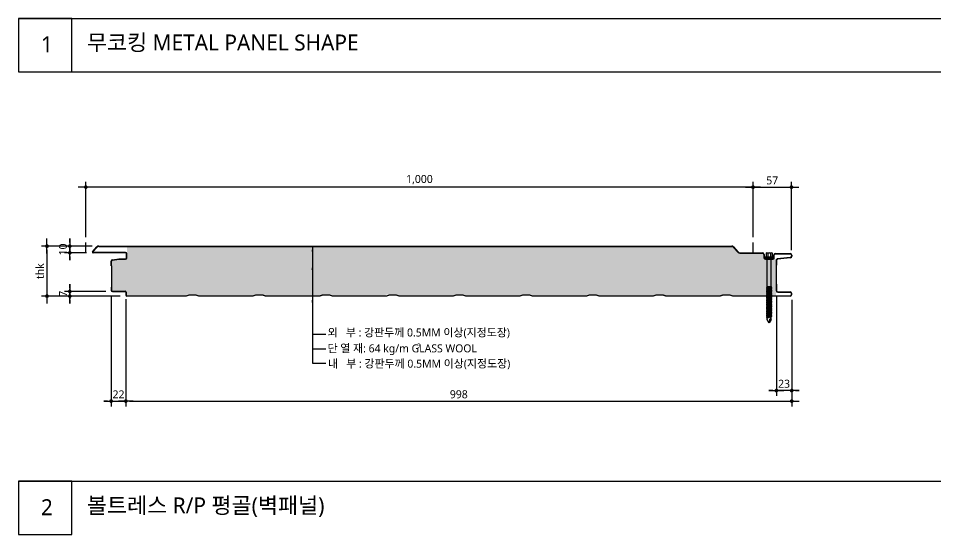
# Model space of a CAD drawing. Header units: millimetres. Extents: x -1365 to 31821, y 84 to 2865.
# Drawn here: x 10278 to 11653, y 84 to 858 of the extents above; entities that cross this region are included whole.
import ezdxf

# ---------------------------------------------------------------- set-up
doc = ezdxf.new("R2010")
doc.units = ezdxf.units.MM
doc.header["$LTSCALE"] = 10
doc.linetypes.add('CONTINOUS', pattern=[0])
doc.layers.get('DEFPOINTS').update_dxf_attribs({"color": 137})
for name, color, linetype in [('1.bolt', 9, 'CONTINOUS'), ('DIM', 7, 'Continuous'), ('TEXT', 3, 'Continuous'), ('샌드위치판넬', 7, 'Continuous')]:
    doc.layers.add(name, color=color, linetype=linetype)
doc.styles.add('romans-1', font='malgun.ttf', dxfattribs={"width": 0.9})
doc.styles.add('맑은고딕', font='malgun.ttf')
doc.styles.add('스타일1', font='malgun.ttf')
doc.dimstyles.new('AID -2$7', dxfattribs={"dimscale": 2, "dimtxt": 1.6, "dimasz": 1.5, "dimexe": 0.5, "dimexo": 1, "dimgap": 0.5, "dimtad": 1, "dimdec": 1, "dimdsep": 46, "dimtxsty": 'romans-1', "dimcen": 0.09, "dimclrd": 150, "dimclre": 150, "dimclrt": 7, "dimadec": 1, "dimazin": 2, "dimtfac": 1, "dimtdec": 1, "dimtix": 1, "dimtofl": 0, "dimtmove": 2, "dimatfit": 2, "dimfxl": 2, "dimtolj": 1, "dimtzin": 0, "dimarcsym": 0})
doc.dimstyles.new('GAUN-8', dxfattribs={"dimscale": 8, "dimtxt": 1.5, "dimasz": 0.7, "dimexe": 1, "dimexo": 1, "dimgap": 0.5, "dimtad": 1, "dimdec": 0, "dimzin": 1, "dimdsep": 46, "dimlunit": 6, "dimtxsty": '맑은고딕', "dimblk": 'CJDOT', "dimcen": 0.09, "dimdle": 1, "dimclrd": 256, "dimclre": 256, "dimclrt": 3, "dimadec": 0, "dimazin": 0, "dimtfac": 1, "dimtdec": 0, "dimtix": 1, "dimtmove": 2, "dimatfit": 3, "dimfxl": 1, "dimtolj": 1, "dimtzin": 1, "dimarcsym": 0})

# ---------------------------------------------------------------- blocks, each defined once
blk = doc.blocks.new('CJDOT')
blk.add_line((-2, 0), (2, 0))
at = {"const_width": 0.5}
blk.add_lwpolyline([(-0.25, 0, 1), (0.25, 0, 1)], format="xyb", close=True, dxfattribs=at)
blk = doc.blocks.new('*D219')
at = {"layer": 'DEFPOINTS', "color": 0, "transparency": 16777216}
for p in [(10439.1, 443.1), (11437.1, 444.1), (11437.1, 284.2)]:
    blk.add_point(p, dxfattribs=at)
at = {"layer": 'DIM', "lineweight": -2, "transparency": 16777216}
for p, q in [((10439.1, 435.1), (10439.1, 276.2)), ((11437.1, 436.1), (11437.1, 276.2)), ((10444.7, 284.2), (11431.5, 284.2))]:
    blk.add_line(p, q, dxfattribs=at)
at = {"layer": 'DIM', "lineweight": -2, "transparency": 16777216, "xscale": 5.6, "yscale": 5.6, "zscale": 5.6, "rotation": 180}
blk.add_blockref('CJDOT', (10439.1, 284.2), dxfattribs=at)
at = {"layer": 'DIM', "lineweight": -2, "transparency": 16777216, "xscale": 5.6, "yscale": 5.6, "zscale": 5.6}
blk.add_blockref('CJDOT', (11437.1, 284.2), dxfattribs=at)
at = {"layer": 'DIM', "color": 3, "transparency": 16777216, "insert": (10938.1, 294.4), "char_height": 12, "attachment_point": 5, "style": '맑은고딕'}
blk.add_mtext('\\A1;998', dxfattribs=at)
blk = doc.blocks.new('*D220')
at = {"layer": 'DEFPOINTS', "color": 0, "transparency": 16777216}
for p in [(11436.6, 605), (11379.1, 522.2), (11436.6, 502.3)]:
    blk.add_point(p, dxfattribs=at)
at = {"layer": 'DIM', "lineweight": -2, "transparency": 16777216}
for p, q in [((11379.1, 530.2), (11379.1, 613)), ((11384.7, 605), (11431, 605)), ((11436.6, 510.3), (11436.6, 613))]:
    blk.add_line(p, q, dxfattribs=at)
at = {"layer": 'DIM', "lineweight": -2, "transparency": 16777216, "xscale": 5.6, "yscale": 5.6, "zscale": 5.6, "rotation": 180}
blk.add_blockref('CJDOT', (11379.1, 605), dxfattribs=at)
at = {"layer": 'DIM', "lineweight": -2, "transparency": 16777216, "xscale": 5.6, "yscale": 5.6, "zscale": 5.6}
blk.add_blockref('CJDOT', (11436.6, 605), dxfattribs=at)
at = {"layer": 'DIM', "color": 3, "transparency": 16777216, "insert": (11407.8, 615.1), "char_height": 12, "attachment_point": 5, "style": '맑은고딕'}
blk.add_mtext('\\A1;57', dxfattribs=at)
blk = doc.blocks.new('*D221')
at = {"layer": 'DEFPOINTS', "color": 0, "transparency": 16777216}
for p in [(10417.1, 450.6), (10439.1, 445.3), (10439.1, 284.2)]:
    blk.add_point(p, dxfattribs=at)
at = {"layer": 'DIM', "lineweight": -2, "transparency": 16777216}
for p, q in [((10417.1, 442.6), (10417.1, 276.2)), ((10439.1, 437.3), (10439.1, 276.2)), ((10411.5, 284.2), (10405.9, 284.2)), ((10417.1, 284.2), (10439.1, 284.2)), ((10444.7, 284.2), (10450.3, 284.2))]:
    blk.add_line(p, q, dxfattribs=at)
at = {"layer": 'DIM', "lineweight": -2, "transparency": 16777216, "xscale": 5.6, "yscale": 5.6, "zscale": 5.6}
blk.add_blockref('CJDOT', (10417.1, 284.2), dxfattribs=at)
at = {"layer": 'DIM', "lineweight": -2, "transparency": 16777216, "xscale": 5.6, "yscale": 5.6, "zscale": 5.6, "rotation": 180}
blk.add_blockref('CJDOT', (10439.1, 284.2), dxfattribs=at)
at = {"layer": 'DIM', "color": 3, "transparency": 16777216, "insert": (10428.1, 294.3), "char_height": 12, "attachment_point": 5, "style": '맑은고딕'}
blk.add_mtext('\\A1;22', dxfattribs=at)
blk = doc.blocks.new('*D222')
at = {"layer": 'DEFPOINTS', "color": 0, "transparency": 16777216}
for p in [(11414.1, 449.9), (11437.1, 444.1), (11414.1, 300)]:
    blk.add_point(p, dxfattribs=at)
at = {"layer": 'DIM', "lineweight": -2, "transparency": 16777216}
for p, q in [((11414.1, 441.9), (11414.1, 292)), ((11437.1, 436.1), (11437.1, 292)), ((11408.5, 300), (11402.9, 300)), ((11437.1, 300), (11414.1, 300)), ((11442.7, 300), (11448.3, 300))]:
    blk.add_line(p, q, dxfattribs=at)
at = {"layer": 'DIM', "lineweight": -2, "transparency": 16777216, "xscale": 5.6, "yscale": 5.6, "zscale": 5.6}
blk.add_blockref('CJDOT', (11414.1, 300), dxfattribs=at)
at = {"layer": 'DIM', "lineweight": -2, "transparency": 16777216, "xscale": 5.6, "yscale": 5.6, "zscale": 5.6, "rotation": 180}
blk.add_blockref('CJDOT', (11437.1, 300), dxfattribs=at)
at = {"layer": 'DIM', "color": 3, "transparency": 16777216, "insert": (11425.6, 310.2), "char_height": 12, "attachment_point": 5, "style": '맑은고딕'}
blk.add_mtext('\\A1;23', dxfattribs=at)
blk = doc.blocks.new('*D223')
at = {"layer": 'DEFPOINTS', "color": 0, "transparency": 16777216}
for p in [(10379.1, 605), (10379.1, 522.2), (11379.1, 522.2)]:
    blk.add_point(p, dxfattribs=at)
at = {"layer": 'DIM', "lineweight": -2, "transparency": 16777216}
for p, q in [((10379.1, 530.2), (10379.1, 613)), ((11373.5, 605), (10384.7, 605)), ((11379.1, 530.2), (11379.1, 613))]:
    blk.add_line(p, q, dxfattribs=at)
at = {"layer": 'DIM', "lineweight": -2, "transparency": 16777216, "xscale": 5.6, "yscale": 5.6, "zscale": 5.6, "rotation": 180}
blk.add_blockref('CJDOT', (10379.1, 605), dxfattribs=at)
at = {"layer": 'DIM', "lineweight": -2, "transparency": 16777216, "xscale": 5.6, "yscale": 5.6, "zscale": 5.6}
blk.add_blockref('CJDOT', (11379.1, 605), dxfattribs=at)
at = {"layer": 'DIM', "color": 3, "transparency": 16777216, "insert": (10879.1, 616.2), "char_height": 12, "attachment_point": 5, "style": '맑은고딕'}
blk.add_mtext('\\A1;1,000', dxfattribs=at)
blk = doc.blocks.new('*D224')
at = {"layer": 'DEFPOINTS', "color": 0, "transparency": 16777216}
for p in [(10396.6, 516.6), (10320.9, 441.6), (10438.7, 441.6)]:
    blk.add_point(p, dxfattribs=at)
at = {"layer": 'DIM', "lineweight": -2, "transparency": 16777216}
for p, q in [((10388.6, 516.6), (10312.9, 516.6)), ((10320.9, 511), (10320.9, 447.2)), ((10430.7, 441.6), (10312.9, 441.6))]:
    blk.add_line(p, q, dxfattribs=at)
at = {"layer": 'DIM', "lineweight": -2, "transparency": 16777216, "xscale": 5.6, "yscale": 5.6, "zscale": 5.6}
for p, rotation in [((10320.9, 516.6), 90), ((10320.9, 441.6), 270)]:
    blk.add_blockref('CJDOT', p, dxfattribs=dict(at, rotation=rotation))
at = {"layer": 'DIM', "color": 3, "transparency": 16777216, "insert": (10310.5, 479.1), "char_height": 12, "attachment_point": 5, "rotation": 90, "style": '맑은고딕'}
blk.add_mtext('\\A1;thk', dxfattribs=at)
blk = doc.blocks.new('*D225')
at = {"layer": 'DEFPOINTS', "color": 0, "transparency": 16777216}
for p in [(10396.6, 516.6), (10355.1, 506.6), (10388.2, 506.6)]:
    blk.add_point(p, dxfattribs=at)
at = {"layer": 'DIM', "lineweight": -2, "transparency": 16777216}
for p, q in [((10355.1, 522.2), (10355.1, 527.8)), ((10388.6, 516.6), (10347.1, 516.6)), ((10355.1, 516.6), (10355.1, 506.6)), ((10380.2, 506.6), (10347.1, 506.6)), ((10355.1, 501), (10355.1, 495.4))]:
    blk.add_line(p, q, dxfattribs=at)
at = {"layer": 'DIM', "lineweight": -2, "transparency": 16777216, "xscale": 5.6, "yscale": 5.6, "zscale": 5.6}
for p, rotation in [((10355.1, 516.6), 270), ((10355.1, 506.6), 90)]:
    blk.add_blockref('CJDOT', p, dxfattribs=dict(at, rotation=rotation))
at = {"layer": 'DIM', "color": 3, "transparency": 16777216, "insert": (10344.9, 511.6), "char_height": 12, "attachment_point": 5, "rotation": 90, "style": '맑은고딕'}
blk.add_mtext('\\A1;10', dxfattribs=at)
blk = doc.blocks.new('*D226')
at = {"layer": 'DEFPOINTS', "color": 0, "transparency": 16777216}
for p in [(10355.1, 448.6), (10417.2, 448.6), (10438.7, 441.6)]:
    blk.add_point(p, dxfattribs=at)
at = {"layer": 'DIM', "lineweight": -2, "transparency": 16777216}
for p, q in [((10355.1, 454.2), (10355.1, 459.8)), ((10409.2, 448.6), (10347.1, 448.6)), ((10430.7, 441.6), (10347.1, 441.6)), ((10355.1, 441.6), (10355.1, 448.6)), ((10355.1, 436), (10355.1, 430.4))]:
    blk.add_line(p, q, dxfattribs=at)
at = {"layer": 'DIM', "lineweight": -2, "transparency": 16777216, "xscale": 5.6, "yscale": 5.6, "zscale": 5.6}
for p, rotation in [((10355.1, 448.6), 270), ((10355.1, 441.6), 90)]:
    blk.add_blockref('CJDOT', p, dxfattribs=dict(at, rotation=rotation))
at = {"layer": 'DIM', "color": 3, "transparency": 16777216, "insert": (10345.1, 445.1), "char_height": 12, "attachment_point": 5, "rotation": 90, "style": '맑은고딕'}
blk.add_mtext('\\A1;7', dxfattribs=at)
blk = doc.blocks.new('*U218')
at = {"layer": '1.bolt', "color": 1}
for p, q in [((-96.9, 1), (-93.5, 1)), ((-93.5, 2), (-90.1, -5.9)), ((-92.7, 1), (-91.6, 1)), ((-91.6, 2), (-88.2, -5.9)), ((-90.8, 1), (-89.8, 1)), ((-89.8, 2), (-86.4, -5.9)), ((-89, 1), (-88, 1)), ((-88, 2), (-84.6, -5.9)), ((-87.2, 1), (-86.1, 1)), ((-86.1, 2), (-82.7, -5.9)), ((-85.3, 1), (-84.3, 1)), ((-84.3, 2), (-80.9, -5.9)), ((-83.5, 1), (-82.5, 1)), ((-82.5, 2), (-80.8, -2.1)), ((-82.5, 2), (-79.1, -5.9)), ((-81.7, 1), (-80.6, 1)), ((-80.6, 2), (-77.2, -5.9)), ((-79.8, 1), (-78.8, 1)), ((-78.8, 2), (-75.4, -5.9)), ((-78, 1), (-77, 1)), ((-77, 2), (-73.6, -5.9)), ((-76.2, 1), (-75.1, 1)), ((-75.1, 2), (-71.7, -5.9)), ((-74.3, 1), (-73.3, 1)), ((-73.3, 2), (-69.9, -5.9)), ((-72.5, 1), (-71.5, 1)), ((-71.5, 2), (-68.1, -5.9)), ((-70.7, 1), (-69.6, 1)), ((-69.6, 2), (-66.2, -5.9)), ((-68.8, 1), (-67.8, 1)), ((-68.8, 1), (-67.8, 1)), ((-67.8, 2), (-64.4, -5.9)), ((-67, 1), (-66, 1)), ((-66, 2), (-62.6, -5.9)), ((-65.2, 1), (-64.1, 1)), ((-64.1, 2), (-60.7, -5.9)), ((-63.3, 1), (-62.3, 1)), ((-62.3, 2), (-58.9, -5.9)), ((-61.5, 1), (-60.5, 1)), ((-60.5, 2), (-57.1, -5.9)), ((-59.7, 1), (-58.7, 1)), ((-58.7, 2), (-55.2, -5.9)), ((-57.8, 1), (-56.8, 1)), ((-56.8, 2), (-53.4, -5.9)), ((-56, 1), (-55, 1)), ((-55, 2), (-51.6, -5.9)), ((-54.2, 1), (-53.2, 1)), ((-53.2, 2), (-49.7, -5.9)), ((-52.3, 1), (-51.3, 1)), ((-51.3, 2), (-47.9, -5.9)), ((-50.5, 1), (-49.5, 1)), ((-49.5, 2), (-47.8, -2.1)), ((-48.7, 1), (-5.9, 1)), ((-47.8, -4.9), (-47.8, 1)), ((2.8, 0), (-2.8, 0)), ((2.8, 2.5), (-2.2, 2.5)), ((3.2, 1), (3.2, -5)), ((-96.9, -4.9), (-92.7, -4.9)), ((-93.1, -3.1), (-91.9, -5.9)), ((-91.9, -4.9), (-90.9, -4.9)), ((-90.1, -4.9), (-89, -4.9)), ((-88.2, -4.9), (-87.2, -4.9)), ((-86.4, -4.9), (-85.4, -4.9)), ((-84.6, -4.9), (-83.5, -4.9)), ((-82.7, -4.9), (-81.7, -4.9)), ((-80.9, -4.9), (-79.9, -4.9)), ((-79.1, -4.9), (-78, -4.9)), ((-77.2, -4.9), (-76.2, -4.9)), ((-75.4, -4.9), (-74.4, -4.9)), ((-73.6, -4.9), (-72.5, -4.9)), ((-71.7, -4.9), (-70.7, -4.9)), ((-69.9, -4.9), (-68.9, -4.9)), ((-68.1, -4.9), (-67, -4.9)), ((-66.2, -4.9), (-65.2, -4.9)), ((-64.4, -4.9), (-63.4, -4.9)), ((-62.6, -4.9), (-61.5, -4.9)), ((-60.7, -4.9), (-59.7, -4.9)), ((-58.9, -4.9), (-57.9, -4.9)), ((-57.1, -4.9), (-56, -4.9)), ((-55.2, -4.9), (-54.2, -4.9)), ((-53.4, -4.9), (-52.4, -4.9)), ((-51.6, -4.9), (-50.5, -4.9)), ((-50.8, -4.9), (-50.5, -4.9)), ((-49.7, -4.9), (-48.7, -4.9)), ((-47.9, -4.9), (-5.9, -4.9)), ((2.8, -4), (-2.8, -4)), ((-2.8, -7), (-2.8, -7.2)), ((2.8, -6.5), (-2.2, -6.5))]:
    blk.add_line(p, q, dxfattribs=at)
for points in [[(-96.9, -4.9), (-101.8, -2), (-96.9, 1)], [(-94.9, 1), (-93.1, -3.1), (-94.3, -4.9), (-96.8, -2.7), (-101.8, -2)], [(-93.9, 1), (-93.5, 2), (-94.3, 1)], [(-92, 1), (-91.6, 2), (-92.4, 1)], [(-90.2, 1), (-89.8, 2), (-90.6, 1)], [(-88.4, 1), (-88, 2), (-88.8, 1)], [(-86.5, 1), (-86.1, 2), (-86.9, 1)], [(-84.7, 1), (-84.3, 2), (-85.1, 1)], [(-82.9, 1), (-82.5, 2), (-83.3, 1)], [(-81, 1), (-80.6, 2), (-81.5, 1)], [(-79.2, 1), (-78.8, 2), (-79.6, 1)], [(-77.4, 1), (-77, 2), (-77.8, 1)], [(-75.5, 1), (-75.1, 2), (-76, 1)], [(-73.7, 1), (-73.3, 2), (-74.1, 1)], [(-71.9, 1), (-71.5, 2), (-72.3, 1)], [(-70.1, 1), (-69.6, 2), (-70.5, 1)], [(-68.2, 1), (-67.8, 2), (-68.6, 1)], [(-66.4, 1), (-66, 2), (-66.8, 1)], [(-64.6, 1), (-64.1, 2), (-65, 1)], [(-62.7, 1), (-62.3, 2), (-63.1, 1)], [(-60.9, 1), (-60.5, 2), (-61.3, 1)], [(-59.1, 1), (-58.7, 2), (-59.5, 1)], [(-57.2, 1), (-56.8, 2), (-57.6, 1)], [(-55.4, 1), (-55, 2), (-55.8, 1)], [(-53.6, 1), (-53.2, 2), (-54, 1)], [(-51.7, 1), (-51.3, 2), (-52.1, 1)], [(-49.9, 1), (-49.5, 2), (-50.3, 1)], [(-91.5, -4.9), (-91.9, -5.9), (-91.1, -4.9)], [(-89.7, -4.9), (-90.1, -5.9), (-89.3, -4.9)], [(-87.8, -4.9), (-88.2, -5.9), (-87.4, -4.9)], [(-86, -4.9), (-86.4, -5.9), (-85.6, -4.9)], [(-84.2, -4.9), (-84.6, -5.9), (-83.8, -4.9)], [(-82.3, -4.9), (-82.7, -5.9), (-81.9, -4.9)], [(-80.5, -4.9), (-80.9, -5.9), (-80.1, -4.9)], [(-78.7, -4.9), (-79.1, -5.9), (-78.3, -4.9)], [(-76.8, -4.9), (-77.2, -5.9), (-76.4, -4.9)], [(-75, -4.9), (-75.4, -5.9), (-74.6, -4.9)], [(-73.2, -4.9), (-73.6, -5.9), (-72.8, -4.9)], [(-71.3, -4.9), (-71.7, -5.9), (-70.9, -4.9)], [(-69.5, -4.9), (-69.9, -5.9), (-69.1, -4.9)], [(-67.7, -4.9), (-68.1, -5.9), (-67.3, -4.9)], [(-65.8, -4.9), (-66.2, -5.9), (-65.4, -4.9)], [(-64, -4.9), (-64.4, -5.9), (-63.6, -4.9)], [(-62.2, -4.9), (-62.6, -5.9), (-61.8, -4.9)], [(-60.3, -4.9), (-60.7, -5.9), (-59.9, -4.9)], [(-58.5, -4.9), (-58.9, -5.9), (-58.1, -4.9)], [(-56.7, -4.9), (-57.1, -5.9), (-56.3, -4.9)], [(-54.8, -4.9), (-55.2, -5.9), (-54.4, -4.9)], [(-53, -4.9), (-53.4, -5.9), (-52.6, -4.9)], [(-51.2, -4.9), (-51.6, -5.9), (-50.8, -4.9)], [(-49.3, -4.9), (-49.7, -5.9), (-48.9, -4.9)]]:
    blk.add_lwpolyline(points, dxfattribs=at)
for points in [[(-90.1, -5.9), (-90.9, -4.9), (-93.5, 1), (-93.5, 2), (-92.7, 1), (-90.1, -4.9)], [(-88.2, -5.9), (-89, -4.9), (-91.6, 1), (-91.6, 2), (-90.8, 1), (-88.2, -4.9)], [(-86.4, -5.9), (-87.2, -4.9), (-89.8, 1), (-89.8, 2), (-89, 1), (-86.4, -4.9)], [(-84.6, -5.9), (-85.4, -4.9), (-88, 1), (-88, 2), (-87.2, 1), (-84.6, -4.9)], [(-82.7, -5.9), (-83.5, -4.9), (-86.1, 1), (-86.1, 2), (-85.3, 1), (-82.7, -4.9)], [(-80.9, -5.9), (-81.7, -4.9), (-84.3, 1), (-84.3, 2), (-83.5, 1), (-80.9, -4.9)], [(-79.1, -5.9), (-79.9, -4.9), (-82.5, 1), (-82.5, 2), (-81.7, 1), (-79.1, -4.9)], [(-77.2, -5.9), (-78, -4.9), (-80.6, 1), (-80.6, 2), (-79.8, 1), (-77.2, -4.9)], [(-75.4, -5.9), (-76.2, -4.9), (-78.8, 1), (-78.8, 2), (-78, 1), (-75.4, -4.9)], [(-73.6, -5.9), (-74.4, -4.9), (-77, 1), (-77, 2), (-76.2, 1), (-73.6, -4.9)], [(-71.7, -5.9), (-72.5, -4.9), (-75.1, 1), (-75.1, 2), (-74.3, 1), (-71.7, -4.9)], [(-69.9, -5.9), (-70.7, -4.9), (-73.3, 1), (-73.3, 2), (-72.5, 1), (-69.9, -4.9)], [(-68.1, -5.9), (-68.9, -4.9), (-71.5, 1), (-71.5, 2), (-70.7, 1), (-68.1, -4.9)], [(-66.2, -5.9), (-67, -4.9), (-69.6, 1), (-69.6, 2), (-68.8, 1), (-66.2, -4.9)], [(-64.4, -5.9), (-65.2, -4.9), (-67.8, 1), (-67.8, 2), (-67, 1), (-64.4, -4.9)], [(-62.6, -5.9), (-63.4, -4.9), (-66, 1), (-66, 2), (-65.2, 1), (-62.6, -4.9)], [(-60.7, -5.9), (-61.5, -4.9), (-64.1, 1), (-64.1, 2), (-63.3, 1), (-60.7, -4.9)], [(-58.9, -5.9), (-59.7, -4.9), (-62.3, 1), (-62.3, 2), (-61.5, 1), (-58.9, -4.9)], [(-57.1, -5.9), (-57.9, -4.9), (-60.5, 1), (-60.5, 2), (-59.7, 1), (-57.1, -4.9)], [(-55.2, -5.9), (-56, -4.9), (-58.7, 1), (-58.7, 2), (-57.8, 1), (-55.2, -4.9)], [(-53.4, -5.9), (-54.2, -4.9), (-56.8, 1), (-56.8, 2), (-56, 1), (-53.4, -4.9)], [(-51.6, -5.9), (-52.4, -4.9), (-55, 1), (-55, 2), (-54.2, 1), (-51.6, -4.9)], [(-49.7, -5.9), (-50.5, -4.9), (-53.2, 1), (-53.2, 2), (-52.3, 1), (-49.7, -4.9)], [(-47.9, -5.9), (-48.7, -4.9), (-51.3, 1), (-51.3, 2), (-50.5, 1), (-47.9, -4.9)], [(-47.8, -2.1), (-48.6, -1.1), (-49.5, 1), (-49.5, 2), (-48.7, 1), (-47.8, -1.1)], [(-5.2, 5), (-5.9, 5), (-5.9, -9), (-5.2, -9)], [(-4.8, -10), (-4.8, 6), (-5.2, 6), (-5.2, -10)], [(-3.8, -7.2), (-3.8, 3.2), (-4.8, 6), (-4.8, -10)], [(-3.8, 3.2), (-2.8, 3.2), (-2.8, -7.2), (-3.8, -7.2)], [(-91.9, -5.9), (-92.7, -4.9), (-93.1, -4.1), (-93.1, -3.1), (-92.3, -4.1), (-91.9, -4.9)]]:
    blk.add_lwpolyline(points, close=True, dxfattribs=at)
for centre, radius, start, end in [((-2.2, 3), 0.5, 180, 270), ((1.4, 1.2), 1.81, 316.3972, 43.6028), ((-2.2, -7), 0.5, 90, 180), ((-1, -2), 4.25, 331.9275, 28.0725), ((1.4, -5.2), 1.81, 316.3972, 43.6028)]:
    blk.add_arc(centre, radius, start, end, dxfattribs=at)
blk = doc.blocks.new('dfafd1a561')
at = {"layer": '샌드위치판넬'}
h = blk.add_hatch(dxfattribs=at)
h.set_pattern_fill('H1INSUN1', color=9, scale=0.745, pattern_type=2)
h.set_pattern_definition([(67.38, (-235934.547, -265853.587), (2e-06, 74.5), [19.37, -949.13]), (67.38, (-235860.047, -265853.587), (2e-06, 74.5), [19.37, -949.13]), (67.38, (-235785.547, -265853.587), (2e-06, 74.5), [19.37, -949.13]), (67.38, (-235711.047, -265853.587), (2e-06, 74.5), [19.37, -949.13]), (67.38, (-235636.547, -265853.587), (2e-06, 74.5), [19.37, -949.13]), (112.249, (-235871.967, -265853.587), (-2e-06, 74.5), [17.708, -1753.136]), (112.249, (-235797.467, -265853.587), (-2e-06, 74.5), [17.708, -1753.136]), (112.249, (-235722.967, -265853.587), (-2e-06, 74.5), [17.708, -1753.136]), (112.249, (-235648.467, -265853.587), (-2e-06, 74.5), [17.708, -1753.136]), (112.249, (-235573.967, -265853.587), (-2e-06, 74.5), [17.708, -1753.136]), (112.249, (-235499.467, -265853.587), (-2e-06, 74.5), [17.708, -1753.136]), (112.249, (-235424.967, -265853.587), (-2e-06, 74.5), [17.708, -1753.136]), (112.249, (-235350.467, -265853.587), (-2e-06, 74.5), [17.708, -1753.136]), (112.249, (-235275.967, -265853.587), (-2e-06, 74.5), [17.708, -1753.136]), (247.751, (-235890.592, -265837.197), (-5e-06, 74.5), [17.708, -1753.136]), (247.751, (-235816.092, -265837.197), (-5e-06, 74.5), [17.708, -1753.136]), (247.751, (-235741.592, -265837.197), (-5e-06, 74.5), [17.708, -1753.136]), (247.751, (-235667.092, -265837.197), (-5e-06, 74.5), [17.708, -1753.136]), (247.751, (-235592.592, -265837.197), (-5e-06, 74.5), [17.708, -1753.136]), (247.751, (-235518.092, -265837.197), (-5e-06, 74.5), [17.708, -1753.136]), (247.751, (-235443.592, -265837.197), (-5e-06, 74.5), [17.708, -1753.136]), (247.751, (-235369.092, -265837.197), (-5e-06, 74.5), [17.708, -1753.136]), (247.751, (-235294.592, -265837.197), (-5e-06, 74.5), [17.708, -1753.136]), (292.62, (-235916.667, -265835.707), (-2e-06, 74.5), [19.37, -949.13]), (292.62, (-235842.167, -265835.707), (-2e-06, 74.5), [19.37, -949.13]), (292.62, (-235767.667, -265835.707), (-2e-06, 74.5), [19.37, -949.13]), (292.62, (-235693.167, -265835.707), (-2e-06, 74.5), [19.37, -949.13]), (292.62, (-235618.667, -265835.707), (-2e-06, 74.5), [19.37, -949.13]), (81.8699, (-235938.272, -265866.252), (4e-06, 74.5), [5.268, -521.5266]), (68.1986, (-235937.527, -265861.037), (-7e-07, 74.5), [8.024, -393.171]), (68.1986, (-235863.027, -265861.037), (-7e-07, 74.5), [8.024, -393.171]), (291.8014, (-235909.217, -265853.587), (7e-07, 74.5), [8.024, -393.171]), (291.8014, (-235834.717, -265853.587), (7e-07, 74.5), [8.024, -393.171]), (278.1301, (-235906.237, -265861.037), (-4e-06, 74.5), [5.268, -521.5266]), (278.1301, (-235938.272, -265866.252), (-4e-06, 74.5), [5.268, -521.5266]), (296.565, (-235937.527, -265871.467), (1e-06, 74.5), [4.9976, -161.5894]), (315, (-235935.29, -265875.937), (-5e-15, 74.5), [5.268, -100.091]), (326.31, (-235931.57, -265879.66), (-3e-06, 74.5), [2.686, -265.927]), (326.31, (-235857.07, -265879.66), (-3e-06, 74.5), [2.686, -265.927]), (326.31, (-235782.57, -265879.66), (-3e-06, 74.5), [2.686, -265.927]), (341.565, (-235929.33, -265881.15), (-2e-07, 74.5), [2.356, -233.234]), (341.565, (-235854.83, -265881.15), (-2e-07, 74.5), [2.356, -233.234]), (341.565, (-235780.33, -265881.15), (-2e-07, 74.5), [2.356, -233.234]), (341.565, (-235927.1, -265881.9), (-2e-07, 74.5), [2.356, -233.234]), (341.565, (-235852.6, -265881.9), (-2e-07, 74.5), [2.356, -233.234]), (341.565, (-235778.1, -265881.9), (-2e-07, 74.5), [2.356, -233.234]), (0, (-235924.86, -265882.64), (0, 74.5), [5.96, -68.54]), (18.435, (-235918.9, -265882.64), (2e-07, 74.5), [2.356, -233.234]), (18.435, (-235844.4, -265882.64), (2e-07, 74.5), [2.356, -233.234]), (18.435, (-235769.9, -265882.64), (2e-07, 74.5), [2.356, -233.234]), (18.435, (-235916.67, -265881.9), (2e-07, 74.5), [2.356, -233.234]), (18.435, (-235842.17, -265881.9), (2e-07, 74.5), [2.356, -233.234]), (18.435, (-235767.67, -265881.9), (2e-07, 74.5), [2.356, -233.234]), (33.69, (-235914.43, -265881.15), (3e-06, 74.5), [2.686, -265.927]), (33.69, (-235839.93, -265881.15), (3e-06, 74.5), [2.686, -265.927]), (33.69, (-235765.43, -265881.15), (3e-06, 74.5), [2.686, -265.927]), (45, (-235912.197, -265879.66), (5e-15, 74.5), [5.268, -100.091]), (63.435, (-235908.472, -265875.937), (-1e-06, 74.5), [4.9976, -161.5894]), (81.8699, (-235906.237, -265871.467), (4e-06, 74.5), [5.268, -521.5266]), (81.8699, (-235901.022, -265866.252), (4e-06, 74.5), [5.268, -521.5266]), (68.1986, (-235900.277, -265861.037), (-7e-07, 74.5), [8.024, -393.171]), (68.1986, (-235825.777, -265861.037), (-7e-07, 74.5), [8.024, -393.171]), (291.8014, (-235871.967, -265853.587), (7e-07, 74.5), [8.024, -393.171]), (291.8014, (-235797.467, -265853.587), (7e-07, 74.5), [8.024, -393.171]), (278.1301, (-235868.987, -265861.037), (-4e-06, 74.5), [5.268, -521.5266]), (278.1301, (-235901.022, -265866.252), (-4e-06, 74.5), [5.268, -521.5266]), (296.565, (-235900.277, -265871.467), (1e-06, 74.5), [4.9976, -161.5894]), (315, (-235898.04, -265875.937), (-5e-15, 74.5), [5.268, -100.091]), (326.31, (-235894.32, -265879.66), (-3e-06, 74.5), [2.686, -265.927]), (326.31, (-235819.82, -265879.66), (-3e-06, 74.5), [2.686, -265.927]), (326.31, (-235745.32, -265879.66), (-3e-06, 74.5), [2.686, -265.927]), (341.565, (-235892.08, -265881.15), (-2e-07, 74.5), [2.356, -233.234]), (341.565, (-235817.58, -265881.15), (-2e-07, 74.5), [2.356, -233.234]), (341.565, (-235743.08, -265881.15), (-2e-07, 74.5), [2.356, -233.234]), (341.565, (-235889.85, -265881.9), (-2e-07, 74.5), [2.356, -233.234]), (341.565, (-235815.35, -265881.9), (-2e-07, 74.5), [2.356, -233.234]), (341.565, (-235740.85, -265881.9), (-2e-07, 74.5), [2.356, -233.234]), (0, (-235887.61, -265882.64), (0, 74.5), [5.96, -68.54]), (18.435, (-235881.65, -265882.64), (2e-07, 74.5), [2.356, -233.234]), (18.435, (-235807.15, -265882.64), (2e-07, 74.5), [2.356, -233.234]), (18.435, (-235732.65, -265882.64), (2e-07, 74.5), [2.356, -233.234]), (18.435, (-235879.42, -265881.9), (2e-07, 74.5), [2.356, -233.234]), (18.435, (-235804.92, -265881.9), (2e-07, 74.5), [2.356, -233.234]), (18.435, (-235730.42, -265881.9), (2e-07, 74.5), [2.356, -233.234]), (33.69, (-235877.18, -265881.15), (3e-06, 74.5), [2.686, -265.927]), (33.69, (-235802.68, -265881.15), (3e-06, 74.5), [2.686, -265.927]), (33.69, (-235728.18, -265881.15), (3e-06, 74.5), [2.686, -265.927]), (45, (-235874.947, -265879.66), (5e-15, 74.5), [5.268, -100.091]), (63.435, (-235871.222, -265875.937), (-1e-06, 74.5), [4.9976, -161.5894]), (81.8699, (-235868.987, -265871.467), (4e-06, 74.5), [5.268, -521.5266]), (81.8699, (-235919.647, -265824.532), (4e-06, 74.5), [5.268, -521.5266]), (63.435, (-235918.902, -265819.317), (-1e-06, 74.5), [4.9976, -161.5894]), (45, (-235916.667, -265814.847), (5e-15, 74.5), [5.268, -100.091]), (33.69, (-235912.94, -265811.12), (3e-06, 74.5), [2.686, -265.927]), (33.69, (-235838.44, -265811.12), (3e-06, 74.5), [2.686, -265.927]), (33.69, (-235763.94, -265811.12), (3e-06, 74.5), [2.686, -265.927]), (18.435, (-235910.71, -265809.63), (2e-07, 74.5), [2.356, -233.234]), (18.435, (-235836.21, -265809.63), (2e-07, 74.5), [2.356, -233.234]), (18.435, (-235761.71, -265809.63), (2e-07, 74.5), [2.356, -233.234]), (18.435, (-235908.47, -265808.89), (2e-07, 74.5), [2.356, -233.234]), (18.435, (-235833.97, -265808.89), (2e-07, 74.5), [2.356, -233.234]), (18.435, (-235759.47, -265808.89), (2e-07, 74.5), [2.356, -233.234]), (0, (-235906.24, -265808.14), (0, 74.5), [5.96, -68.54]), (341.565, (-235900.28, -265808.14), (-2e-07, 74.5), [2.356, -233.234]), (341.565, (-235825.78, -265808.14), (-2e-07, 74.5), [2.356, -233.234]), (341.565, (-235751.28, -265808.14), (-2e-07, 74.5), [2.356, -233.234]), (341.565, (-235898.04, -265808.89), (-2e-07, 74.5), [2.356, -233.234]), (341.565, (-235823.54, -265808.89), (-2e-07, 74.5), [2.356, -233.234]), (341.565, (-235749.04, -265808.89), (-2e-07, 74.5), [2.356, -233.234]), (326.31, (-235895.81, -265809.63), (-3e-06, 74.5), [2.686, -265.927]), (326.31, (-235821.31, -265809.63), (-3e-06, 74.5), [2.686, -265.927]), (326.31, (-235746.81, -265809.63), (-3e-06, 74.5), [2.686, -265.927]), (315, (-235893.57, -265811.12), (-5e-15, 74.5), [5.268, -100.091]), (296.565, (-235889.847, -265814.847), (1e-06, 74.5), [4.9976, -161.5894]), (278.1301, (-235887.612, -265819.317), (-4e-06, 74.5), [5.268, -521.5266]), (278.1301, (-235919.647, -265824.532), (-4e-06, 74.5), [5.268, -521.5266]), (290.556, (-235918.902, -265829.747), (9e-07, 74.5), [6.365, -630.163]), (290.556, (-235844.402, -265829.747), (9e-07, 74.5), [6.365, -630.163]), (290.556, (-235769.902, -265829.747), (9e-07, 74.5), [6.365, -630.163]), (68.1986, (-235890.592, -265837.197), (-7e-07, 74.5), [8.024, -393.171]), (68.1986, (-235816.092, -265837.197), (-7e-07, 74.5), [8.024, -393.171]), (81.8699, (-235887.612, -265829.747), (4e-06, 74.5), [5.268, -521.5266]), (0, (-235940.51, -265808.14), (0, 74.5), [2.98, -71.52]), (341.565, (-235937.53, -265808.14), (-2e-07, 74.5), [2.356, -233.234]), (341.565, (-235863.03, -265808.14), (-2e-07, 74.5), [2.356, -233.234]), (341.565, (-235788.53, -265808.14), (-2e-07, 74.5), [2.356, -233.234]), (341.565, (-235935.29, -265808.89), (-2e-07, 74.5), [2.356, -233.234]), (341.565, (-235860.79, -265808.89), (-2e-07, 74.5), [2.356, -233.234]), (341.565, (-235786.29, -265808.89), (-2e-07, 74.5), [2.356, -233.234]), (326.31, (-235933.06, -265809.63), (-3e-06, 74.5), [2.686, -265.927]), (326.31, (-235858.56, -265809.63), (-3e-06, 74.5), [2.686, -265.927]), (326.31, (-235784.06, -265809.63), (-3e-06, 74.5), [2.686, -265.927]), (315, (-235930.82, -265811.12), (-5e-15, 74.5), [5.268, -100.091]), (296.565, (-235927.097, -265814.847), (1e-06, 74.5), [4.9976, -161.5894]), (278.1301, (-235924.862, -265819.317), (-4e-06, 74.5), [5.268, -521.5266]), (69.444, (-235927.097, -265835.707), (-9e-07, 74.5), [6.365, -630.163]), (69.444, (-235852.597, -265835.707), (-9e-07, 74.5), [6.365, -630.163]), (69.444, (-235778.097, -265835.707), (-9e-07, 74.5), [6.365, -630.163]), (81.8699, (-235924.862, -265829.747), (4e-06, 74.5), [5.268, -521.5266]), (81.8699, (-235882.397, -265824.532), (4e-06, 74.5), [5.268, -521.5266]), (63.435, (-235881.652, -265819.317), (-1e-06, 74.5), [4.9976, -161.5894]), (45, (-235879.417, -265814.847), (5e-15, 74.5), [5.268, -100.091]), (33.69, (-235875.69, -265811.12), (3e-06, 74.5), [2.686, -265.927]), (33.69, (-235801.19, -265811.12), (3e-06, 74.5), [2.686, -265.927]), (33.69, (-235726.69, -265811.12), (3e-06, 74.5), [2.686, -265.927]), (18.435, (-235873.46, -265809.63), (2e-07, 74.5), [2.356, -233.234]), (18.435, (-235798.96, -265809.63), (2e-07, 74.5), [2.356, -233.234]), (18.435, (-235724.46, -265809.63), (2e-07, 74.5), [2.356, -233.234]), (18.435, (-235871.22, -265808.89), (2e-07, 74.5), [2.356, -233.234]), (18.435, (-235796.72, -265808.89), (2e-07, 74.5), [2.356, -233.234]), (18.435, (-235722.22, -265808.89), (2e-07, 74.5), [2.356, -233.234]), (0, (-235868.99, -265808.14), (0, 74.5), [2.98, -71.52]), (278.1301, (-235882.397, -265824.532), (-4e-06, 74.5), [5.268, -521.5266]), (291.8014, (-235881.652, -265829.747), (7e-07, 74.5), [8.024, -393.171]), (291.8014, (-235807.152, -265829.747), (7e-07, 74.5), [8.024, -393.171])])
edge = h.paths.add_edge_path()
edge.add_line((-235147.1, -265882.6), (-235147.1, -265881.1))
edge.add_line((-235147.1, -265881.1), (-235134.4, -265881.1))
edge.add_line((-235134.4, -265881.1), (-235134.4, -265882.6))
edge.add_line((-235134.4, -265882.6), (-234967.5, -265882.6))
edge.add_line((-234967.5, -265882.6), (-234967.5, -265874.8))
edge.add_line((-234967.5, -265874.8), (-234967.5, -265865.1))
edge.add_line((-234967.5, -265865.1), (-234967.5, -265836.5))
edge.add_line((-234967.5, -265836.5), (-234967.5, -265829.5))
edge.add_line((-234967.5, -265829.5), (-234967.5, -265827.6))
edge.add_line((-234967.5, -265827.6), (-234972.5, -265827.6))
edge.add_line((-234972.5, -265827.6), (-234983.5, -265827.6))
edge.add_arc((-234983.5, -265825.5), 2.1, 183, 270, ccw=False)
edge.add_line((-234985.6, -265825.7), (-234985.9, -265820.5))
edge.add_arc((-234987.9, -265820.6), 2, 3, 90)
edge.add_line((-234987.9, -265818.6), (-235021.9, -265818.6))
edge.add_arc((-235021.9, -265815.1), 3.5, 222, 270, ccw=False)
edge.add_line((-235024.5, -265817.5), (-235031.6, -265809.6))
edge.add_arc((-235033.8, -265811.6), 3, 42, 90)
edge.add_line((-235033.8, -265808.6), (-235234.7, -265808.6))
edge.add_line((-235234.7, -265808.6), (-235484.7, -265808.6))
edge.add_line((-235484.7, -265808.6), (-235783.8, -265808.6))
edge.add_line((-235783.8, -265808.6), (-235940.5, -265808.6))
edge.add_line((-235940.5, -265808.6), (-235940.5, -265819.7))
edge.add_line((-235940.5, -265819.7), (-235940.5, -265825.5))
edge.add_arc((-235942.6, -265825.5), 2.1, -90, 0, ccw=False)
edge.add_line((-235942.6, -265827.6), (-235952.5, -265827.6))
edge.add_line((-235952.5, -265827.6), (-235961.9, -265829))
edge.add_arc((-235961.6, -265830.8), 1.9, 98, 180)
edge.add_line((-235963.5, -265830.8), (-235963.5, -265837.8))
edge.add_line((-235963.5, -265837.8), (-235963.5, -265869.4))
edge.add_line((-235963.5, -265869.4), (-235963.5, -265874.1))
edge.add_arc((-235962, -265874.1), 1.5, 180, 270)
edge.add_line((-235962, -265875.6), (-235943, -265875.6))
edge.add_arc((-235943, -265877.1), 1.5, 0, 90, ccw=False)
edge.add_line((-235941.5, -265877.1), (-235941.5, -265881.6))
edge.add_arc((-235940.5, -265881.6), 1, 180, 270)
edge.add_line((-235940.5, -265882.6), (-235851, -265882.6))
edge.add_line((-235851, -265882.6), (-235851, -265881.1))
edge.add_line((-235851, -265881.1), (-235836.9, -265881.1))
edge.add_line((-235836.9, -265881.1), (-235836.9, -265882.6))
edge.add_line((-235836.9, -265882.6), (-235747.1, -265882.6))
edge.add_line((-235747.1, -265882.6), (-235747.1, -265881.1))
edge.add_line((-235747.1, -265881.1), (-235732.5, -265881.1))
edge.add_line((-235732.5, -265881.1), (-235732.5, -265882.6))
edge.add_line((-235732.5, -265882.6), (-235552.6, -265882.6))
edge.add_line((-235552.6, -265882.6), (-235552.6, -265881.1))
edge.add_line((-235552.6, -265881.1), (-235536.9, -265881.1))
edge.add_line((-235536.9, -265881.1), (-235536.9, -265882.6))
edge.add_line((-235536.9, -265882.6), (-235447.1, -265882.6))
edge.add_line((-235447.1, -265882.6), (-235447.1, -265881.1))
edge.add_line((-235447.1, -265881.1), (-235433.5, -265881.1))
edge.add_line((-235433.5, -265881.1), (-235433.5, -265882.6))
edge.add_line((-235433.5, -265882.6), (-235248.8, -265882.6))
edge.add_line((-235248.8, -265882.6), (-235248.8, -265881.1))
edge.add_line((-235248.8, -265881.1), (-235236.9, -265881.1))
edge.add_line((-235236.9, -265881.1), (-235236.9, -265882.6))
edge.add_line((-235236.9, -265882.6), (-235147.1, -265882.6))
at = {"layer": '샌드위치판넬', "color": 1}
for p, q in [((-236002, -265817.1), (-236002, -265802.6)), ((-235002, -265817.1), (-235002, -265802.6))]:
    blk.add_line(p, q, dxfattribs=at)
at = {"layer": '샌드위치판넬'}
for p, q in [((-235991.8, -265816.5), (-235985.3, -265809.3)), ((-235991.4, -265816.8), (-235984.9, -265809.6)), ((-235982.7, -265808.1), (-235783.8, -265808.1)), ((-235982.7, -265808.6), (-235783.8, -265808.6)), ((-235783.8, -265808.1), (-235484.7, -265808.1)), ((-235783.8, -265808.6), (-235484.7, -265808.6)), ((-235484.7, -265808.1), (-235234.7, -265808.1)), ((-235484.7, -265808.6), (-235234.7, -265808.6)), ((-235477, -265808.6), (-235477, -265808.6)), ((-235292, -265808.6), (-235292, -265808.6)), ((-235234.7, -265808.1), (-235033.8, -265808.1)), ((-235234.7, -265808.6), (-235033.8, -265808.6)), ((-235033, -265808.6), (-235033, -265808.6)), ((-235031.6, -265809.6), (-235024.5, -265817.5)), ((-235031.2, -265809.3), (-235024.1, -265817.1)), ((-235942.6, -265817.6), (-235991, -265817.6)), ((-235942.6, -265818.1), (-235991, -265818.1)), ((-235941, -265825.5), (-235941, -265819.7)), ((-235940.5, -265825.5), (-235940.5, -265819.7)), ((-235021.9, -265818.1), (-234987.9, -265818.1)), ((-235021.9, -265818.6), (-234987.9, -265818.6)), ((-234985.9, -265820.5), (-234985.6, -265825.7)), ((-234985.4, -265820.5), (-234985.1, -265825.6)), ((-234970.9, -265825.6), (-234970.7, -265821.4)), ((-234970.4, -265825.7), (-234970.2, -265821.4)), ((-234968.3, -265819.1), (-234946.4, -265819.1)), ((-234968.3, -265819.6), (-234946.4, -265819.6)), ((-234959, -265819.7), (-234959, -265819.6)), ((-234944.5, -265821.5), (-234944.5, -265823.2)), ((-234944, -265821.5), (-234944, -265823.2)), ((-235964, -265837.8), (-235964, -265830.8)), ((-235963.5, -265837.8), (-235963.5, -265830.8)), ((-235961.9, -265828.5), (-235952.5, -265827.1)), ((-235961.9, -265829), (-235952.5, -265827.6)), ((-235952.5, -265827.1), (-235942.6, -265827.1)), ((-235952.5, -265827.6), (-235942.6, -265827.6)), ((-234983.5, -265827.1), (-234972.5, -265827.1)), ((-234983.5, -265827.6), (-234972.5, -265827.6)), ((-234967.5, -265829.5), (-234967.5, -265836.5)), ((-234967, -265836.5), (-234967.5, -265836.5)), ((-234967, -265829.5), (-234967, -265836.5)), ((-234946.2, -265825.1), (-234965.7, -265827.4)), ((-234946.1, -265825.6), (-234965.6, -265827.9)), ((-235963.5, -265837.8), (-235964, -265837.8)), ((-235964, -265869.4), (-235963.5, -265869.4)), ((-235964, -265869.4), (-235964, -265874.1)), ((-235963.5, -265869.4), (-235963.5, -265874.1)), ((-235962, -265875.6), (-235943, -265875.6)), ((-235962, -265876.1), (-235943, -265876.1)), ((-235942, -265877.1), (-235942, -265881.6)), ((-235941.5, -265877.1), (-235941.5, -265881.6)), ((-234967.5, -265865.1), (-234967.5, -265874.8)), ((-234967.5, -265865.1), (-234967, -265865.1)), ((-234967, -265865.1), (-234967, -265874.8)), ((-234965, -265876.8), (-234946.5, -265876.8)), ((-234965, -265877.3), (-234946.5, -265877.3)), ((-234944.5, -265880.6), (-234944.5, -265879.3)), ((-234944, -265880.6), (-234944, -265879.3, 0))]:
    blk.add_line(p, q, dxfattribs=at)
at = {"layer": '샌드위치판넬', "color": 5}
for p, q in [((-234967.5, -265836.5), (-234967.5, -265865.1)), ((-235963.5, -265837.8), (-235963.5, -265869.4))]:
    blk.add_line(p, q, dxfattribs=at)
at = {"layer": '샌드위치판넬'}
for points in [[(-235940.5, -265882.6), (-235851.6, -265882.6), (-235847.1, -265881.1), (-235836.9, -265881.1), (-235832.4, -265882.6), (-235751.6, -265882.6), (-235747.1, -265881.1), (-235736.9, -265881.1), (-235732.4, -265882.6), (-235651.6, -265882.6), (-235647.1, -265881.1), (-235636.9, -265881.1), (-235632.4, -265882.6), (-235551.6, -265882.6), (-235547.1, -265881.1), (-235536.9, -265881.1), (-235532.4, -265882.6), (-235451.6, -265882.6), (-235447.1, -265881.1), (-235436.9, -265881.1), (-235432.4, -265882.6), (-235351.6, -265882.6), (-235347.1, -265881.1), (-235336.9, -265881.1), (-235332.4, -265882.6), (-235251.6, -265882.6), (-235247.1, -265881.1), (-235236.9, -265881.1), (-235232.4, -265882.6), (-235151.6, -265882.6), (-235147.1, -265881.1), (-235136.9, -265881.1), (-235132.4, -265882.6), (-235051.6, -265882.6), (-235047.1, -265881.1), (-235036.9, -265881.1), (-235032.4, -265882.6), (-234946.5, -265882.6)], [(-234946.5, -265883.1), (-235032.5, -265883.1), (-235037, -265881.6), (-235047, -265881.6), (-235051.5, -265883.1), (-235132.5, -265883.1), (-235137, -265881.6), (-235147, -265881.6), (-235151.5, -265883.1), (-235232.5, -265883.1), (-235237, -265881.6), (-235247, -265881.6), (-235251.5, -265883.1), (-235332.5, -265883.1), (-235337, -265881.6), (-235347, -265881.6), (-235351.5, -265883.1), (-235432.5, -265883.1), (-235437, -265881.6), (-235447, -265881.6), (-235451.5, -265883.1), (-235532.5, -265883.1), (-235537, -265881.6), (-235547, -265881.6), (-235551.5, -265883.1), (-235632.5, -265883.1), (-235637, -265881.6), (-235647, -265881.6), (-235651.5, -265883.1), (-235732.5, -265883.1), (-235737, -265881.6), (-235747, -265881.6), (-235751.5, -265883.1), (-235832.5, -265883.1), (-235837, -265881.6), (-235847, -265881.6), (-235851.5, -265883.1), (-235940.5, -265883.1)]]:
    blk.add_lwpolyline(points, dxfattribs=at)
for centre, radius, start, end in [((-235982.7, -265811.6), 3.5, 90, 138), ((-235982.7, -265811.6), 3, 90, 138), ((-235033.8, -265811.6), 3.5, 42, 90), ((-235033.8, -265811.6), 3, 42, 90), ((-235991, -265817.1), 1, 138, 270), ((-235991, -265817.1), 0.5, 138, 270), ((-235942.6, -265819.7), 2.1, 0, 90), ((-235942.6, -265819.7), 1.6, 0, 90), ((-235021.9, -265815.1), 3.5, 222, 270), ((-235021.9, -265815.1), 3, 222, 270), ((-234987.9, -265820.6), 2.5, 3, 90), ((-234987.9, -265820.6), 2, 3, 90), ((-234968.3, -265821.5), 2.4, 90, 177), ((-234968.3, -265821.5), 1.9, 90, 177), ((-234946.4, -265821.5), 2.4, 0, 90), ((-234946.4, -265821.5), 1.9, 0, 90), ((-234946.4, -265823.2), 1.9, 277.022, 0), ((-234946.4, -265823.2), 2.4, 277, 0), ((-235961.6, -265830.8), 2.4, 98, 180), ((-235961.6, -265830.8), 1.9, 98, 180), ((-235942.6, -265825.5), 1.6, 270, 0), ((-235942.6, -265825.5), 2.1, 270, 0), ((-234983.5, -265825.5), 2.1, 183, 270), ((-234983.5, -265825.5), 1.6, 183, 270), ((-234972.5, -265825.5), 1.6, 270, 357), ((-234972.5, -265825.5), 2.1, 270, 357), ((-234965.4, -265829.5), 2.1, 96.9774, 180), ((-234965.4, -265829.5), 1.6, 97, 180), ((-235962, -265874.1), 2, 180, 270), ((-235962, -265874.1), 1.5, 180, 270), ((-235943, -265877.1), 1.5, 0, 90), ((-235943, -265877.1), 1, 0, 90), ((-234965, -265874.8), 2.5, 180, 270), ((-234965, -265874.8), 2, 180, 270), ((-234946.5, -265879.3, 0), 2.5, 0, 90), ((-234946.5, -265879.3), 2, 0, 90), ((-235940.5, -265881.6), 1.5, 180, 270), ((-235940.5, -265881.6), 1, 180, 270), ((-234946.5, -265880.6), 2, 270, 0), ((-234946.5, -265880.6), 2.5, 270, 0)]:
    blk.add_arc(centre, radius, start, end, dxfattribs=at)
at = {"rotation": 90}
blk.add_blockref('*U218', (-234980, -265821.2), dxfattribs=at)

msp = doc.modelspace()

# ---------------------------------------------------------------- linework, layer by layer
for p, q in [((10278, 858.1), (13027.5, 858.1)), ((10278, 778.1), (13027.5, 778.1)), ((10278, 164), (13027.5, 164))]:
    msp.add_line(p, q)
for points in [[(10278, 778.1), (10358, 778.1), (10358, 858.1), (10278, 858.1)], [(10278, 84), (10358, 84), (10358, 164), (10278, 164)]]:
    msp.add_lwpolyline(points, close=True)

# ---------------------------------------------------------------- block references
at = {"linetype": 'Continuous'}
msp.add_blockref('dfafd1a561', (246381.1, 266324.7), dxfattribs=at)

# ---------------------------------------------------------------- texts
at = {"layer": 'TEXT', "style": '스타일1'}
for s, p in [('1 ', (10311.8, 807.2)), ('무코킹 METAL PANEL SHAPE', (10380.7, 809.9)), ('볼트레스 R/P 평골(벽패널)', (10380.7, 115.9)), ('2', (10311.8, 113.1))]:
    msp.add_text(s, height=24, dxfattribs=at).set_placement(p)
at = {"layer": 'TEXT', "color": 3, "style": '스타일1'}
for s, height, p in [('외   부 : 강판두께 0.5MM 이상(지정도장)', 12, (10741.6, 381.1)), ('단 열 재: 64 kg/m GLASS WOOL  ', 12, (10741.4, 357.3)), ('3', 6, (10876, 364.6)), ('내   부 : 강판두께 0.5MM 이상(지정도장)', 12, (10742.1, 334.4))]:
    msp.add_text(s, height=height, dxfattribs=at).set_placement(p)

# ---------------------------------------------------------------- dimensions: what is measured, and where the dimension line sits
at = {"layer": 'DIM'}
for base, p1, p2, picture, middle in [((10379.1, 605), (11379.1, 522.2), (10379.1, 522.2), '*D223', (10879.1, 616.2)), ((11436.5756, 604.9871), (11379.083, 522.1823), (11436.5756, 502.3475), '*D220', (11407.8293, 615.089)), ((10439.1, 284.2), (10417.1, 450.6), (10439.1, 445.3), '*D221', (10428.1, 294.3)), ((11437.1, 284.2), (10439.1, 443.1), (11437.1, 444.1), '*D219', (10938.1, 294.4)), ((11414.1, 300), (11437.1, 444.1), (11414.1, 449.9), '*D222', (11425.6, 310.2))]:
    dim = msp.add_linear_dim(base=base, p1=p1, p2=p2, dimstyle='GAUN-8', dxfattribs=at)
    dim.commit()
    dim.dimension.update_dxf_attribs({"geometry": picture, "text_midpoint": middle})
dim = msp.add_linear_dim(base=(10320.9, 441.6), p1=(10396.6, 516.6), p2=(10438.7, 441.6), angle=90, text='thk', dimstyle='GAUN-8', dxfattribs=at)
dim.commit()
dim.dimension.update_dxf_attribs({"geometry": '*D224', "text_midpoint": (10310.5, 479.1)})
for base, p1, p2, picture, middle in [((10355.1, 506.6), (10396.6, 516.6), (10388.2, 506.6), '*D225', (10344.9, 511.6)), ((10355.1, 448.6), (10438.7, 441.6), (10417.2, 448.6), '*D226', (10345.1, 445.1))]:
    dim = msp.add_linear_dim(base=base, p1=p1, p2=p2, angle=90, dimstyle='GAUN-8', dxfattribs=at)
    dim.commit()
    dim.dimension.update_dxf_attribs({"geometry": picture, "text_midpoint": middle})

# ---------------------------------------------------------------- leaders
at = {"color": 1, "linetype": 'Continuous', "lineweight": -3, "ltscale": 4}
for points in [[(10718.6, 516.1), (10718.6, 384.5), (10738.9, 384.5)], [(10718.6, 488.9), (10718.6, 362.5), (10738.9, 362.5)], [(10718.6, 440.5), (10718.6, 341.1), (10738.9, 341.1)]]:
    msp.add_leader(points, dimstyle='AID -2$7', override={"dimasz": 4, "dimtad": 0, "dimclrd": 1}, dxfattribs=at)

doc.saveas('drawing.dxf')
